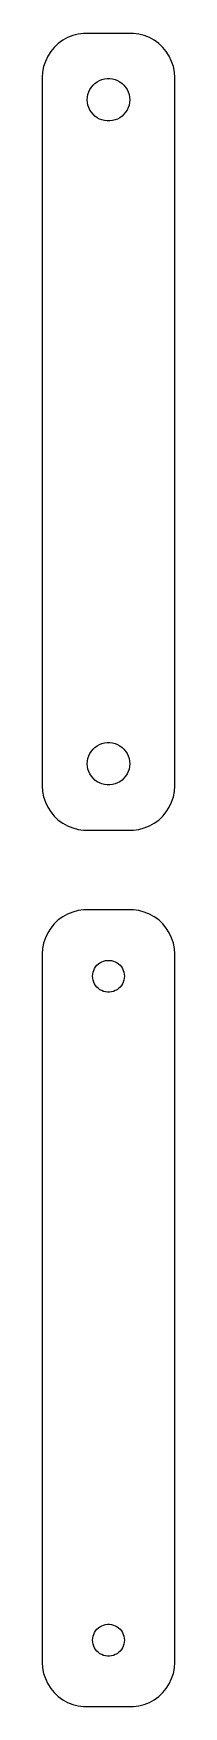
# Model space of a CAD drawing. Header units: metres. Extents: x -8 to 8, y 54 to 243.
import ezdxf

# ---------------------------------------------------------------- set-up
doc = ezdxf.new("R2010")
doc.units = ezdxf.units.M

msp = doc.modelspace()

# ---------------------------------------------------------------- linework, layer by layer
for p, q in [((-5.17912, 242.222), (-5.68712, 241.853)), ((-4.62889, 242.524), (-5.17912, 242.222)), ((-4.04507, 242.755), (-4.62889, 242.524)), ((-3.4369, 242.911), (-4.04507, 242.755)), ((-2.81395, 242.99), (-3.4369, 242.911)), ((2.81395, 242.99), (-2.81395, 242.99)), ((3.4369, 242.911), (2.81395, 242.99)), ((4.04507, 242.755), (3.4369, 242.911)), ((4.62889, 242.524), (4.04507, 242.755)), ((5.17912, 242.222), (4.62889, 242.524)), ((5.68712, 241.853), (5.17912, 242.222)), ((-6.88153, 240.409), (-7.14888, 239.841)), ((-6.54507, 240.939), (-6.88153, 240.409)), ((-6.14484, 241.423), (-6.54507, 240.939)), ((-5.68712, 241.853), (-6.14484, 241.423)), ((6.14484, 241.423), (5.68712, 241.853)), ((6.54507, 240.939), (6.14484, 241.423)), ((6.88153, 240.409), (6.54507, 240.939)), ((7.14888, 239.841), (6.88153, 240.409)), ((-7.46057, 238.627), (-7.5, 238)), ((-7.34291, 239.243), (-7.46057, 238.627)), ((-7.14888, 239.841), (-7.34291, 239.243)), ((7.34291, 239.243), (7.14888, 239.841)), ((7.46057, 238.627), (7.34291, 239.243)), ((7.5, 238), (7.46057, 238.627)), ((-7.5, 238), (-7.5, 158)), ((-2.32458, 236.097), (-2.23146, 236.383)), ((-2.23146, 236.383), (-2.10313, 236.656)), ((-2.10313, 236.656), (-1.94164, 236.911)), ((-1.94164, 236.911), (-1.74951, 237.143)), ((-1.74951, 237.143), (-1.52982, 237.349)), ((-1.52982, 237.349), (-1.28598, 237.526)), ((-1.28598, 237.526), (-1.02187, 237.672)), ((-1.02187, 237.672), (-0.741638, 237.783)), ((-0.741638, 237.783), (-0.449707, 237.857)), ((-0.449707, 237.857), (-0.150696, 237.895)), ((-0.150696, 237.895), (0.150696, 237.895)), ((0.150696, 237.895), (0.449707, 237.857)), ((0.449707, 237.857), (0.741638, 237.783)), ((0.741638, 237.783), (1.02187, 237.672)), ((1.02187, 237.672), (1.28598, 237.526)), ((1.28598, 237.526), (1.52982, 237.349)), ((1.52982, 237.349), (1.74951, 237.143)), ((1.74951, 237.143), (1.94164, 236.911)), ((1.94164, 236.911), (2.10313, 236.656)), ((2.10313, 236.656), (2.23146, 236.383)), ((2.23146, 236.383), (2.32458, 236.097)), ((7.5, 158), (7.5, 238)), ((-2.39999, 235.5), (-2.38107, 235.801)), ((-2.38107, 235.199), (-2.39999, 235.5)), ((-2.38107, 235.801), (-2.32458, 236.097)), ((-2.32458, 234.903), (-2.38107, 235.199)), ((-2.23146, 234.617), (-2.32458, 234.903)), ((-2.10313, 234.344), (-2.23146, 234.617)), ((-1.94164, 234.089), (-2.10313, 234.344)), ((2.10313, 234.344), (1.94164, 234.089)), ((2.23146, 234.617), (2.10313, 234.344)), ((2.32458, 234.903), (2.23146, 234.617)), ((2.32458, 236.097), (2.38107, 235.801)), ((2.38107, 235.199), (2.32458, 234.903)), ((2.38107, 235.801), (2.39999, 235.5)), ((2.39999, 235.5), (2.38107, 235.199)), ((-1.74951, 233.857), (-1.94164, 234.089)), ((-1.52982, 233.651), (-1.74951, 233.857)), ((-1.28598, 233.474), (-1.52982, 233.651)), ((-1.02187, 233.328), (-1.28598, 233.474)), ((-0.741638, 233.217), (-1.02187, 233.328)), ((-0.449707, 233.143), (-0.741638, 233.217)), ((-0.150696, 233.105), (-0.449707, 233.143)), ((0.150696, 233.105), (-0.150696, 233.105)), ((0.449707, 233.143), (0.150696, 233.105)), ((0.741638, 233.217), (0.449707, 233.143)), ((1.02187, 233.328), (0.741638, 233.217)), ((1.28598, 233.474), (1.02187, 233.328)), ((1.52982, 233.651), (1.28598, 233.474)), ((1.74951, 233.857), (1.52982, 233.651)), ((1.94164, 234.089), (1.74951, 233.857)), ((-1.52982, 162.349), (-1.28598, 162.526)), ((-1.28598, 162.526), (-1.02187, 162.672)), ((-1.02187, 162.672), (-0.741638, 162.783)), ((-0.741638, 162.783), (-0.449707, 162.857)), ((-0.449707, 162.857), (-0.150696, 162.895)), ((-0.150696, 162.895), (0.150696, 162.895)), ((0.150696, 162.895), (0.449707, 162.857)), ((0.449707, 162.857), (0.741638, 162.783)), ((0.741638, 162.783), (1.02187, 162.672)), ((1.02187, 162.672), (1.28598, 162.526)), ((1.28598, 162.526), (1.52982, 162.349)), ((-2.39999, 160.5), (-2.38107, 160.801)), ((-2.38107, 160.801), (-2.32458, 161.097)), ((-2.32458, 161.097), (-2.23146, 161.383)), ((-2.23146, 161.383), (-2.10313, 161.656)), ((-2.10313, 161.656), (-1.94164, 161.911)), ((-1.94164, 161.911), (-1.74951, 162.143)), ((-1.74951, 162.143), (-1.52982, 162.349)), ((1.52982, 162.349), (1.74951, 162.143)), ((1.74951, 162.143), (1.94164, 161.911)), ((1.94164, 161.911), (2.10313, 161.656)), ((2.10313, 161.656), (2.23146, 161.383)), ((2.23146, 161.383), (2.32458, 161.097)), ((2.32458, 161.097), (2.38107, 160.801)), ((2.38107, 160.801), (2.39999, 160.5)), ((-2.38107, 160.199), (-2.39999, 160.5)), ((-2.32458, 159.903), (-2.38107, 160.199)), ((-2.23146, 159.617), (-2.32458, 159.903)), ((-2.10313, 159.344), (-2.23146, 159.617)), ((-1.94164, 159.089), (-2.10313, 159.344)), ((-1.74951, 158.857), (-1.94164, 159.089)), ((-1.52982, 158.651), (-1.74951, 158.857)), ((1.74951, 158.857), (1.52982, 158.651)), ((1.94164, 159.089), (1.74951, 158.857)), ((2.10313, 159.344), (1.94164, 159.089)), ((2.23146, 159.617), (2.10313, 159.344)), ((2.32458, 159.903), (2.23146, 159.617)), ((2.38107, 160.199), (2.32458, 159.903)), ((2.39999, 160.5), (2.38107, 160.199)), ((-7.5, 158), (-7.46057, 157.373)), ((-7.46057, 157.373), (-7.34291, 156.757)), ((-1.28598, 158.474), (-1.52982, 158.651)), ((-1.02187, 158.328), (-1.28598, 158.474)), ((-0.741638, 158.217), (-1.02187, 158.328)), ((-0.449707, 158.143), (-0.741638, 158.217)), ((-0.150696, 158.105), (-0.449707, 158.143)), ((0.150696, 158.105), (-0.150696, 158.105)), ((0.449707, 158.143), (0.150696, 158.105)), ((0.741638, 158.217), (0.449707, 158.143)), ((1.02187, 158.328), (0.741638, 158.217)), ((1.28598, 158.474), (1.02187, 158.328)), ((1.52982, 158.651), (1.28598, 158.474)), ((7.34291, 156.757), (7.46057, 157.373)), ((7.46057, 157.373), (7.5, 158)), ((-7.34291, 156.757), (-7.14888, 156.159)), ((-7.14888, 156.159), (-6.88153, 155.591)), ((-6.88153, 155.591), (-6.54507, 155.061)), ((-6.54507, 155.061), (-6.14484, 154.577)), ((6.14484, 154.577), (6.54507, 155.061)), ((6.54507, 155.061), (6.88153, 155.591)), ((6.88153, 155.591), (7.14888, 156.159)), ((7.14888, 156.159), (7.34291, 156.757)), ((-6.14484, 154.577), (-5.68712, 154.147)), ((-5.68712, 154.147), (-5.17912, 153.778)), ((-5.17912, 153.778), (-4.62889, 153.476)), ((-4.62889, 153.476), (-4.04507, 153.245)), ((-4.04507, 153.245), (-3.4369, 153.089)), ((-3.4369, 153.089), (-2.81395, 153.01)), ((2.81395, 153.01), (3.4369, 153.089)), ((3.4369, 153.089), (4.04507, 153.245)), ((4.04507, 153.245), (4.62889, 153.476)), ((4.62889, 153.476), (5.17912, 153.778)), ((5.17912, 153.778), (5.68712, 154.147)), ((5.68712, 154.147), (6.14484, 154.577)), ((-2.81395, 153.01), (2.81395, 153.01)), ((-4.04507, 143.755), (-4.62889, 143.524)), ((-3.4369, 143.911), (-4.04507, 143.755)), ((-2.81395, 143.99), (-3.4369, 143.911)), ((2.81395, 143.99), (-2.81395, 143.99)), ((3.4369, 143.911), (2.81395, 143.99)), ((4.04507, 143.755), (3.4369, 143.911)), ((4.62889, 143.524), (4.04507, 143.755)), ((-6.54507, 141.939), (-6.88153, 141.409)), ((-6.14484, 142.423), (-6.54507, 141.939)), ((-5.68712, 142.853), (-6.14484, 142.423)), ((-5.17912, 143.222), (-5.68712, 142.853)), ((-4.62889, 143.524), (-5.17912, 143.222)), ((5.17912, 143.222), (4.62889, 143.524)), ((5.68712, 142.853), (5.17912, 143.222)), ((6.14484, 142.423), (5.68712, 142.853)), ((6.54507, 141.939), (6.14484, 142.423)), ((6.88153, 141.409), (6.54507, 141.939)), ((-7.34291, 140.243), (-7.46057, 139.627)), ((-7.14888, 140.841), (-7.34291, 140.243)), ((-6.88153, 141.409), (-7.14888, 140.841)), ((7.14888, 140.841), (6.88153, 141.409)), ((7.34291, 140.243), (7.14888, 140.841)), ((7.46057, 139.627), (7.34291, 140.243)), ((-7.46057, 139.627), (-7.5, 139)), ((-7.5, 139), (-7.5, 59)), ((-1.14735, 137.887), (-0.964478, 138.02)), ((-0.964478, 138.02), (-0.766388, 138.129)), ((-0.766388, 138.129), (-0.556229, 138.212)), ((-0.556229, 138.212), (-0.33728, 138.268)), ((-0.33728, 138.268), (-0.113022, 138.296)), ((-0.113022, 138.296), (0.113022, 138.296)), ((0.113022, 138.296), (0.33728, 138.268)), ((0.33728, 138.268), (0.556229, 138.212)), ((0.556229, 138.212), (0.766388, 138.129)), ((0.766388, 138.129), (0.964478, 138.02)), ((0.964478, 138.02), (1.14735, 137.887)), ((7.5, 139), (7.46057, 139.627)), ((7.5, 59), (7.5, 139)), ((-1.79999, 136.5), (-1.7858, 136.726)), ((-1.7858, 136.274), (-1.79999, 136.5)), ((-1.7858, 136.726), (-1.74344, 136.948)), ((-1.74344, 136.052), (-1.7858, 136.274)), ((-1.74344, 136.948), (-1.67358, 137.163)), ((-1.67358, 137.163), (-1.57735, 137.367)), ((-1.57735, 137.367), (-1.45622, 137.558)), ((-1.45622, 137.558), (-1.31213, 137.732)), ((-1.31213, 137.732), (-1.14735, 137.887)), ((1.14735, 137.887), (1.31213, 137.732)), ((1.31213, 137.732), (1.45622, 137.558)), ((1.45622, 137.558), (1.57735, 137.367)), ((1.57735, 137.367), (1.67358, 137.163)), ((1.67358, 137.163), (1.74344, 136.948)), ((1.74344, 136.948), (1.7858, 136.726)), ((1.7858, 136.274), (1.74344, 136.052)), ((1.7858, 136.726), (1.79999, 136.5)), ((1.79999, 136.5), (1.7858, 136.274)), ((-1.67358, 135.837), (-1.74344, 136.052)), ((-1.57735, 135.633), (-1.67358, 135.837)), ((-1.45622, 135.442), (-1.57735, 135.633)), ((-1.31213, 135.268), (-1.45622, 135.442)), ((-1.14735, 135.113), (-1.31213, 135.268)), ((-0.964478, 134.98), (-1.14735, 135.113)), ((-0.766388, 134.871), (-0.964478, 134.98)), ((-0.556229, 134.788), (-0.766388, 134.871)), ((-0.33728, 134.732), (-0.556229, 134.788)), ((-0.113022, 134.704), (-0.33728, 134.732)), ((0.113022, 134.704), (-0.113022, 134.704)), ((0.33728, 134.732), (0.113022, 134.704)), ((0.556229, 134.788), (0.33728, 134.732)), ((0.766388, 134.871), (0.556229, 134.788)), ((0.964478, 134.98), (0.766388, 134.871)), ((1.14735, 135.113), (0.964478, 134.98)), ((1.31213, 135.268), (1.14735, 135.113)), ((1.45622, 135.442), (1.31213, 135.268)), ((1.57735, 135.633), (1.45622, 135.442)), ((1.67358, 135.837), (1.57735, 135.633)), ((1.74344, 136.052), (1.67358, 135.837)), ((-1.67358, 62.1626), (-1.57735, 62.3672)), ((-1.57735, 62.3672), (-1.45622, 62.558)), ((-1.45622, 62.558), (-1.31213, 62.7322)), ((-1.31213, 62.7322), (-1.14735, 62.8869)), ((-1.14735, 62.8869), (-0.964478, 63.0198)), ((-0.964478, 63.0198), (-0.766388, 63.1287)), ((-0.766388, 63.1287), (-0.556229, 63.2119)), ((-0.556229, 63.2119), (-0.33728, 63.2681)), ((-0.33728, 63.2681), (-0.113022, 63.2964)), ((-0.113022, 63.2964), (0.113022, 63.2964)), ((0.113022, 63.2964), (0.33728, 63.2681)), ((0.33728, 63.2681), (0.556229, 63.2119)), ((0.556229, 63.2119), (0.766388, 63.1287)), ((0.766388, 63.1287), (0.964478, 63.0198)), ((0.964478, 63.0198), (1.14735, 62.8869)), ((1.14735, 62.8869), (1.31213, 62.7322)), ((1.31213, 62.7322), (1.45622, 62.558)), ((1.45622, 62.558), (1.57735, 62.3672)), ((1.57735, 62.3672), (1.67358, 62.1626)), ((-1.79999, 61.5), (-1.7858, 61.7256)), ((-1.7858, 61.2744), (-1.79999, 61.5)), ((-1.7858, 61.7256), (-1.74344, 61.9476)), ((-1.74344, 61.0524), (-1.7858, 61.2744)), ((-1.74344, 61.9476), (-1.67358, 62.1626)), ((-1.67358, 60.8374), (-1.74344, 61.0524)), ((-1.57735, 60.6328), (-1.67358, 60.8374)), ((-1.45622, 60.442), (-1.57735, 60.6328)), ((1.57735, 60.6328), (1.45622, 60.442)), ((1.67358, 60.8374), (1.57735, 60.6328)), ((1.67358, 62.1626), (1.74344, 61.9476)), ((1.74344, 61.0524), (1.67358, 60.8374)), ((1.74344, 61.9476), (1.7858, 61.7256)), ((1.7858, 61.2744), (1.74344, 61.0524)), ((1.7858, 61.7256), (1.79999, 61.5)), ((1.79999, 61.5), (1.7858, 61.2744)), ((-7.5, 59), (-7.46057, 58.3733)), ((-1.31213, 60.2678), (-1.45622, 60.442)), ((-1.14735, 60.1131), (-1.31213, 60.2678)), ((-0.964478, 59.9802), (-1.14735, 60.1131)), ((-0.766388, 59.8713), (-0.964478, 59.9802)), ((-0.556229, 59.7881), (-0.766388, 59.8713)), ((-0.33728, 59.7319), (-0.556229, 59.7881)), ((-0.113022, 59.7036), (-0.33728, 59.7319)), ((0.113022, 59.7036), (-0.113022, 59.7036)), ((0.33728, 59.7319), (0.113022, 59.7036)), ((0.556229, 59.7881), (0.33728, 59.7319)), ((0.766388, 59.8713), (0.556229, 59.7881)), ((0.964478, 59.9802), (0.766388, 59.8713)), ((1.14735, 60.1131), (0.964478, 59.9802)), ((1.31213, 60.2678), (1.14735, 60.1131)), ((1.45622, 60.442), (1.31213, 60.2678)), ((7.46057, 58.3733), (7.5, 59)), ((-7.46057, 58.3733), (-7.34291, 57.7566)), ((-7.34291, 57.7566), (-7.14888, 57.1594)), ((-7.14888, 57.1594), (-6.88153, 56.5912)), ((6.88153, 56.5912), (7.14888, 57.1594)), ((7.14888, 57.1594), (7.34291, 57.7566)), ((7.34291, 57.7566), (7.46057, 58.3733)), ((-6.88153, 56.5912), (-6.54507, 56.0611)), ((-6.54507, 56.0611), (-6.14484, 55.5773)), ((-6.14484, 55.5773), (-5.68712, 55.1474)), ((-5.68712, 55.1474), (-5.17912, 54.7784)), ((5.17912, 54.7784), (5.68712, 55.1474)), ((5.68712, 55.1474), (6.14484, 55.5773)), ((6.14484, 55.5773), (6.54507, 56.0611)), ((6.54507, 56.0611), (6.88153, 56.5912)), ((-5.17912, 54.7784), (-4.62889, 54.4759)), ((-4.62889, 54.4759), (-4.04507, 54.2447)), ((-4.04507, 54.2447), (-3.4369, 54.0886)), ((-3.4369, 54.0886), (-2.81395, 54.0099)), ((-2.81395, 54.0099), (2.81395, 54.0099)), ((2.81395, 54.0099), (3.4369, 54.0886)), ((3.4369, 54.0886), (4.04507, 54.2447)), ((4.04507, 54.2447), (4.62889, 54.4759)), ((4.62889, 54.4759), (5.17912, 54.7784))]:
    msp.add_line(p, q)

doc.saveas('drawing.dxf')
